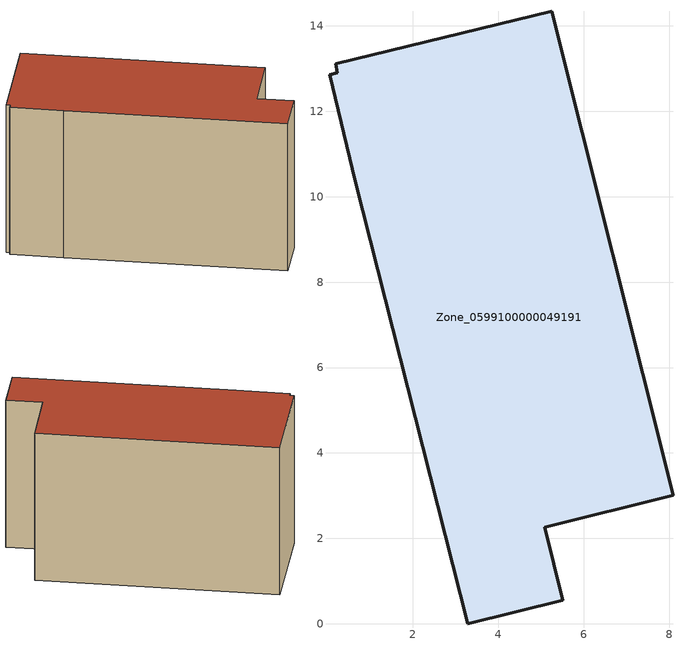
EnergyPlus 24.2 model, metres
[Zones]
Zone_0599100000049191
 floor ground (C_G): 5.25,14.34 8.09,3.01 5.08,2.25 5.51,0.56 3.28,0 0.66,10.36 0.05,12.85 0.24,12.9 0.2,13.11 z0
 wall outside (C_F): 0.66,10.36 3.28,0 5.51,0.56 5.08,2.25 8.09,3.01 5.25,14.34 0.2,13.11 0.24,12.9 0.05,12.85 0.66,10.36 z0:7.91
 roof outside (C_R): 0.24,12.9 0.05,12.85 0.66,10.36 3.28,0 5.51,0.56 5.08,2.25 8.09,3.01 5.25,14.34 0.2,13.11 z7.91
[BUILDING]
Pand.0599100000049191: North Axis=0; Terrain=City; Loads Convergence Tolerance Value=0.04; Temperature Convergence Tolerance Value=0.4; Solar Distribution=FullExterior; Maximum Number of Warmup Days=25; Minimum Number of Warmup Days=1
[Site:Location]
Rotterdam.The.Hague.AP_ZH_NLD Design_Conditions: Latitude=51.96; Longitude=4.45; Time Zone=1; Elevation=-4.5
[SITE:GROUNDTEMPERATURE:BUILDINGSURFACE]
18, 18, 18, 18, 18, 18, 18, 18, 18, 18, 18, 18
[MATERIAL] Thermal Absorptance=0.9; Solar Absorptance=0.7; Visible Absorptance=0.7
Name | Roughness | Thickness | Conductivity | Density | Specific Heat
G.TI.1975-1991 | MediumSmooth | 0.15 | 0.288461 | 540 | 1210
F.TI.1975-1991 | Rough | 0.3 | 0.230769 | 1920 | 840
R.TI.1975-1991 | MediumRough | 0.2 | 0.153846 | 1500 | 1000
[CONSTRUCTION]
C_G: G.TI.1975-1991
C_F: F.TI.1975-1991
C_R: R.TI.1975-1991
[ZONE]
Zone_0599100000049191: Type=1; Multiplier=1; Ceiling Height=Autocalculate; Volume=Autocalculate; Floor Area=autocalculate; Part of Total Floor Area=Yes
[ZONEINFILTRATION:DESIGNFLOWRATE]
Infil_Zone_0599100000049191: Zone or ZoneList or Space or SpaceList=Zone_0599100000049191; Schedule=AlwaysOn; Design Flow Rate Calculation Method=Flow/Area; Flow Rate per Floor Area=0.003; Constant Term Coefficient=1; Temperature Term Coefficient=0; Velocity Term Coefficient=0; Velocity Squared Term Coefficient=0
[HVACTEMPLATE:ZONE:IDEALLOADSAIRSYSTEM]
Zone_0599100000049191: Maximum Heating Supply Air Temperature=50; Minimum Cooling Supply Air Temperature=13; Maximum Heating Supply Air Humidity Ratio=0.0156; Minimum Cooling Supply Air Humidity Ratio=0.0077; Heating Limit=NoLimit; Cooling Limit=NoLimit; Dehumidification Control Type=ConstantSensibleHeatRatio; Cooling Sensible Heat Ratio=0.7; Dehumidification Setpoint=60; Humidification Control Type=None; Humidification Setpoint=30; Outdoor Air Method=None; Outdoor Air Flow Rate per Person=0.00944; Outdoor Air Flow Rate per Zone Floor Area=0; Outdoor Air Flow Rate per Zone=0; Demand Controlled Ventilation Type=None; Outdoor Air Economizer Type=NoEconomizer; Heat Recovery Type=None; Sensible Heat Recovery Effectiveness=0.7; Latent Heat Recovery Effectiveness=0.65
[ZONECONTROL:THERMOSTAT]
ThermostatControl_Zone_0599100000049191: Zone or ZoneList=Zone_0599100000049191; Control Type Schedule=DualSetpointControlType; Control 1=Thermostat_Zone_0599100000049191; Temperature Difference Between Cutout And Setpoint=0
[THERMOSTATSETPOINT:DUALSETPOINT]
Thermostat_Zone_0599100000049191: Heating Setpoint Temperature Schedule=HeatingSetpoint_Zone_0599100000049191; Cooling Setpoint Temperature Schedule=CoolingSetpoint_Zone_0599100000049191
[SCHEDULE:COMPACT]
HeatingSetpoint_Zone_0599100000049191: Through: 12/31, For: AllDays, Until: 24:00, 21
CoolingSetpoint_Zone_0599100000049191: Through: 12/31, For: AllDays, Until: 24:00, 24
DualSetpointControlType: Through: 12/31, For: AllDays, Until: 24:00, 4
AlwaysOn: Through: 12/31, For: AllDays, Until: 24:00, 1
